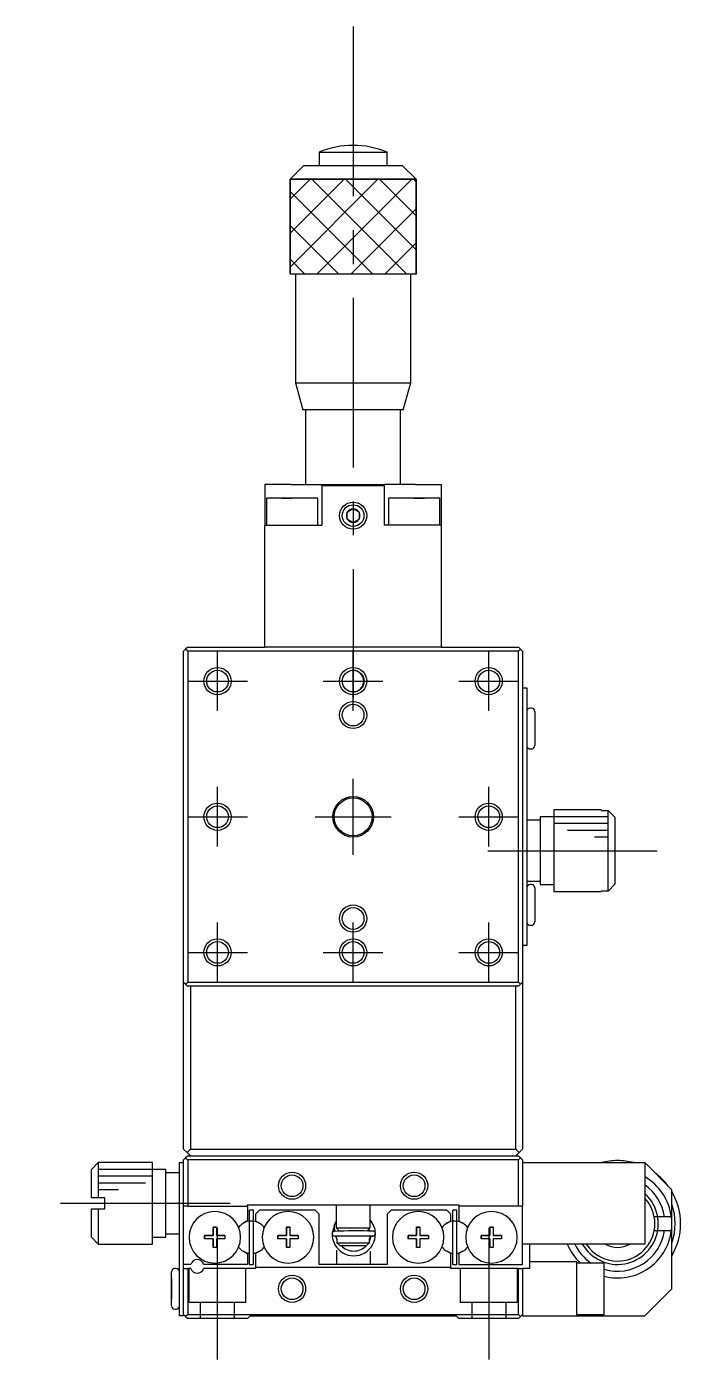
# Model space of a CAD drawing. Extents: x -81 to 365, y 18 to 340.
# Drawn here: x 105.6 to 154.1, y 34.5 to 132.7 of the extents above; entities that cross this region are included whole.
import ezdxf

# ---------------------------------------------------------------- set-up
doc = ezdxf.new("R2010")
doc.units = 0
doc.header["$LTSCALE"] = 10
doc.linetypes.add('CENTER', pattern=[2, 1.25, -0.25, 0.25, -0.25])
doc.linetypes.add('DASHED', pattern=[3.5, 2, -1.5])
doc.layers.get('0').update_dxf_attribs({"linetype": 'CONTINUOUS'})
doc.layers.add('CENTER', color=1, linetype='CENTER')

msp = doc.modelspace()

# ---------------------------------------------------------------- linework, layer by layer
at = {"color": 7, "linetype": 'CONTINUOUS'}
for p, q in [((127.21828, 123.469349), (132.21828, 123.469349)), ((127.21828, 123.469349), (127.21828, 122.469349)), ((132.21828, 122.469349), (132.21828, 123.469349)), ((126.06828, 122.469349), (125.06828, 121.469349)), ((133.36828, 122.469349), (126.06828, 122.469349)), ((134.36828, 121.469349), (133.36828, 122.469349)), ((134.36828, 121.469349), (125.06828, 121.469349)), ((125.06828, 121.469349), (125.06828, 114.469349)), ((134.36828, 114.469349), (134.36828, 121.469349)), ((134.36828, 114.469349), (125.06828, 114.469349)), ((125.46828, 114.469349), (125.06828, 114.469349)), ((133.96828, 114.469349), (125.46828, 114.469349)), ((133.96828, 114.469349), (125.46828, 114.469349)), ((125.46828, 114.469349), (125.46828, 106.469349)), ((134.36828, 114.469349), (133.96828, 114.469349)), ((133.96828, 106.469349), (133.96828, 114.469349)), ((125.46828, 106.469349), (129.71828, 106.469349)), ((125.46828, 106.469349), (126.01828, 104.469349)), ((129.71828, 106.469349), (133.96828, 106.469349)), ((133.41828, 104.469349), (133.96828, 106.469349)), ((126.21828, 104.469349), (126.01828, 104.469349)), ((133.41828, 104.469349), (126.01828, 104.469349)), ((133.21828, 104.469349), (126.21828, 104.469349)), ((126.21828, 104.469349), (126.21828, 98.969349)), ((133.41828, 104.469349), (133.21828, 104.469349)), ((133.21828, 98.969349), (133.21828, 104.469349)), ((125.11828, 98.969349), (123.21828, 98.969349)), ((123.21828, 98.969349), (123.21828, 95.969349)), ((125.11828, 98.969349), (127.41828, 98.969349)), ((127.41828, 98.969349), (132.01828, 98.969349)), ((127.41828, 98.869349), (127.41828, 98.969349)), ((127.41828, 98.869349), (127.41828, 95.969349)), ((132.01828, 98.869349), (127.41828, 98.869349)), ((132.01828, 98.969349), (132.01828, 98.869349)), ((134.31828, 98.969349), (132.01828, 98.969349)), ((132.01828, 98.869349), (132.01828, 95.969349)), ((134.31828, 98.969349), (136.21828, 98.969349)), ((136.21828, 98.969349), (136.21828, 95.969349)), ((127.118202, 97.969349), (123.31828, 97.969349)), ((123.31828, 97.969349), (123.31828, 95.969349)), ((124.472232, 97.969349), (125.226123, 97.969349)), ((127.11828, 95.969349), (127.11828, 97.969349)), ((136.118202, 97.969349), (132.31828, 97.969349)), ((132.31828, 97.969349), (132.31828, 95.969349)), ((134.226123, 97.969349), (134.972171, 97.969349)), ((136.11828, 95.969349), (136.11828, 97.969349)), ((129.26828, 96.929157), (129.304534, 96.950088)), ((129.26828, 96.887294), (129.26828, 96.929157)), ((129.26828, 96.451404), (129.26828, 96.887294)), ((129.26828, 96.409542), (129.26828, 96.451404)), ((129.304534, 96.38861), (129.26828, 96.409542)), ((129.304534, 96.950088), (129.682026, 97.168033)), ((129.682026, 96.170665), (129.304534, 96.38861)), ((129.682026, 97.168033), (129.71828, 97.188965)), ((129.71828, 97.188965), (129.754534, 97.168033)), ((129.754534, 97.168033), (130.132026, 96.950088)), ((130.132026, 96.38861), (129.754534, 96.170665)), ((130.132026, 96.950088), (130.16828, 96.929157)), ((130.16828, 96.409542), (130.132026, 96.38861)), ((130.16828, 96.929157), (130.16828, 96.887294)), ((130.16828, 96.887294), (130.16828, 96.451404)), ((130.16828, 96.451404), (130.16828, 96.409542)), ((123.21828, 86.969349), (123.21828, 95.969349)), ((123.21828, 95.969349), (127.41828, 95.969349)), ((129.71828, 96.149734), (129.682026, 96.170665)), ((129.754534, 96.170665), (129.71828, 96.149734)), ((136.21828, 95.969349), (132.01828, 95.969349)), ((136.21828, 95.969349), (136.21828, 86.969349)), ((117.36828, 86.819349), (117.21828, 86.669349)), ((117.21828, 62.269349), (117.21828, 86.669349)), ((117.51828, 86.969349), (117.36828, 86.819349)), ((117.51828, 86.669349), (117.36828, 86.819349)), ((117.51828, 86.969349), (123.21828, 86.969349)), ((141.91828, 86.669349), (117.51828, 86.669349)), ((117.51828, 86.669349), (117.51828, 62.269349)), ((136.21828, 86.969349), (123.21828, 86.969349)), ((136.21828, 86.969349), (141.91828, 86.969349)), ((142.06828, 86.819349), (141.91828, 86.969349)), ((141.91828, 86.669349), (142.06828, 86.819349)), ((141.91828, 62.269349), (141.91828, 86.669349)), ((142.21828, 86.669349), (142.06828, 86.819349)), ((142.21828, 86.669349), (142.21828, 62.269349)), ((142.21828, 83.969349), (142.51828, 83.969349)), ((142.51828, 83.969349), (142.51828, 82.969349)), ((142.51828, 82.969349), (142.51828, 81.769349)), ((142.51828, 81.769349), (142.51828, 80.169349)), ((142.86828, 82.469349), (142.76828, 82.469349)), ((143.11828, 82.219349), (143.11828, 80.969349)), ((143.11828, 80.969349), (143.11828, 79.719349)), ((142.51828, 80.169349), (142.51828, 68.769349)), ((142.76828, 79.469349), (142.86828, 79.469349)), ((144.51828, 74.969349), (144.51828, 68.969349)), ((148.01828, 74.969349), (144.51828, 74.969349)), ((144.51828, 74.969349), (144.51828, 74.469349)), ((144.51828, 74.969349), (144.51828, 68.969349)), ((148.01828, 74.969349), (144.51828, 74.969349)), ((148.01828, 74.969349), (148.01828, 74.942563)), ((148.01828, 74.969349), (148.01828, 74.942563)), ((148.01828, 74.942563), (148.51828, 74.942563)), ((148.01828, 74.942563), (148.51828, 74.942563)), ((148.51828, 68.996136), (148.51828, 74.942563)), ((148.51828, 74.942563), (149.01828, 74.437142)), ((148.51828, 68.996136), (148.51828, 74.942563)), ((148.51828, 74.942563), (149.01828, 74.437142)), ((143.51828, 74.219349), (142.51828, 74.219349)), ((143.51828, 74.469349), (143.51828, 69.469349)), ((144.51828, 74.469349), (143.51828, 74.469349)), ((143.51828, 74.469349), (143.51828, 71.969414)), ((143.51828, 74.469349), (143.51828, 74.219349)), ((144.51828, 74.469349), (143.51828, 74.469349)), ((149.01828, 74.437142), (149.01828, 69.501557)), ((149.01828, 74.437142), (149.01828, 69.501557)), ((143.51828, 71.969414), (143.51828, 69.469349)), ((142.51828, 69.719349), (143.51828, 69.719349)), ((142.86828, 69.469349), (142.76828, 69.469349)), ((143.11828, 69.219349), (143.11828, 67.969349)), ((143.51828, 69.719349), (143.51828, 69.469349)), ((143.51828, 69.469349), (144.51828, 69.469349)), ((143.51828, 69.469349), (144.51828, 69.469349)), ((144.51828, 69.469349), (144.51828, 68.969349)), ((144.51828, 68.969349), (148.01828, 68.969349)), ((144.51828, 68.969349), (148.01828, 68.969349)), ((148.01828, 68.996136), (148.01828, 68.969349)), ((148.51828, 68.996136), (148.01828, 68.996136)), ((148.01828, 68.996136), (148.01828, 68.969349)), ((148.51828, 68.996136), (148.01828, 68.996136)), ((149.01828, 69.501557), (148.51828, 68.996136)), ((149.01828, 69.501557), (148.51828, 68.996136)), ((142.51828, 68.769349), (142.51828, 67.169349)), ((143.11828, 67.969349), (143.11828, 66.719349)), ((142.51828, 67.169349), (142.51828, 65.969349)), ((142.51828, 65.969349), (142.51828, 64.969349)), ((142.76828, 66.469349), (142.86828, 66.469349)), ((142.51828, 64.969349), (142.21828, 64.969349)), ((117.21828, 62.269349), (117.36828, 62.119349)), ((117.21828, 49.969349), (117.21828, 62.269349)), ((117.36828, 62.119349), (117.51828, 62.269349)), ((117.36828, 62.119349), (117.51828, 61.969349)), ((117.51828, 62.269349), (141.91828, 62.269349)), ((141.91828, 61.969349), (117.51828, 61.969349)), ((117.71828, 61.969349), (117.71828, 49.969349)), ((141.71828, 49.969349), (141.71828, 61.969349)), ((142.06828, 62.119349), (141.91828, 62.269349)), ((141.91828, 61.969349), (142.06828, 62.119349)), ((142.06828, 62.119349), (142.21828, 62.269349)), ((142.21828, 62.269349), (142.21828, 49.969349)), ((117.46828, 49.719349), (117.21828, 49.969349)), ((117.21828, 49.169349), (117.36828, 49.319349)), ((117.21828, 45.769349), (117.21828, 49.169349)), ((117.51828, 49.469349), (117.36828, 49.319349)), ((117.36828, 49.319349), (117.51828, 49.169349)), ((117.46828, 49.719349), (117.71828, 49.969349)), ((117.71828, 49.469349), (117.46828, 49.719349)), ((117.51828, 49.469349), (141.91828, 49.469349)), ((117.51828, 49.169349), (117.51828, 45.769349)), ((141.91828, 49.169349), (117.51828, 49.169349)), ((117.71828, 49.969349), (141.71828, 49.969349)), ((141.71828, 49.969349), (141.96828, 49.719349)), ((141.96828, 49.719349), (141.71828, 49.469349)), ((141.91828, 49.469349), (142.06828, 49.319349)), ((141.91828, 49.169349), (142.06828, 49.319349)), ((141.91828, 45.769349), (141.91828, 49.169349)), ((142.21828, 49.969349), (141.96828, 49.719349)), ((142.06828, 49.319349), (142.21828, 49.169349)), ((142.21828, 49.169349), (142.21828, 45.769349)), ((110.91828, 48.969349), (110.41828, 48.469349)), ((110.41828, 46.369349), (110.41828, 48.469349)), ((110.91828, 48.969349), (110.91828, 46.369349)), ((114.91828, 48.969349), (110.91828, 48.969349)), ((114.91828, 42.969349), (114.91828, 48.969349)), ((115.91828, 48.469349), (114.91828, 48.469349)), ((115.91828, 43.469349), (115.91828, 48.469349)), ((116.91828, 48.219349), (115.91828, 48.219349)), ((116.91828, 48.969349), (117.21828, 48.969349)), ((116.91828, 47.969349), (116.91828, 48.969349)), ((142.21828, 48.969349), (151.21828, 48.969349)), ((153.21828, 46.969349), (151.21828, 48.969349)), ((151.21828, 48.969349), (151.21828, 42.969349)), ((116.91828, 40.469349), (116.91828, 47.969349)), ((110.91828, 46.369349), (110.41828, 46.369349)), ((111.41828, 46.369349), (110.91828, 46.369349)), ((111.41828, 45.569349), (111.41828, 46.369349)), ((153.21828, 44.469349), (153.21828, 46.969349)), ((110.41828, 43.469349), (110.41828, 45.569349)), ((110.41828, 45.569349), (110.91828, 45.569349)), ((110.91828, 45.569349), (110.91828, 42.969349)), ((110.91828, 45.569349), (111.41828, 45.569349)), ((117.51828, 45.769349), (117.21828, 45.769349)), ((117.21828, 41.469349), (117.21828, 45.769349)), ((117.51828, 45.769349), (121.91828, 45.769349)), ((121.91828, 45.769349), (121.91828, 45.869349)), ((121.91828, 45.869349), (128.91828, 45.869349)), ((121.91828, 45.769349), (121.91828, 44.670815)), ((122.06828, 41.469349), (122.06828, 45.469349)), ((122.36828, 45.469349), (122.06828, 45.469349)), ((122.36828, 41.469349), (122.36828, 45.469349)), ((122.36828, 44.650362), (122.36828, 45.469349)), ((122.81828, 45.469349), (122.51828, 45.169349)), ((126.91828, 45.469349), (122.81828, 45.469349)), ((127.21828, 45.169349), (126.91828, 45.469349)), ((128.46828, 45.869349), (128.46828, 44.169349)), ((128.91828, 45.869349), (130.51828, 45.869349)), ((130.51828, 45.869349), (137.51828, 45.869349)), ((130.96828, 44.169349), (130.96828, 45.869349)), ((132.51828, 45.469349), (132.21828, 45.169349)), ((136.61828, 45.469349), (132.51828, 45.469349)), ((136.91828, 45.169349), (136.61828, 45.469349)), ((137.06828, 41.469349), (137.06828, 45.469349)), ((137.36828, 45.469349), (137.06828, 45.469349)), ((137.36828, 44.650362), (137.36828, 45.469349)), ((137.36828, 41.469349), (137.36828, 45.469349)), ((137.51828, 45.869349), (137.51828, 45.769349)), ((141.91828, 45.769349), (137.51828, 45.769349)), ((137.51828, 45.769349), (137.51828, 44.670815)), ((142.21828, 45.769349), (141.91828, 45.769349)), ((142.21828, 41.469349), (142.21828, 45.769349)), ((119.39328, 44.219349), (119.64328, 44.219349)), ((119.39328, 43.594349), (119.39328, 44.219349)), ((119.39328, 44.219349), (119.39328, 43.594349)), ((119.64328, 44.219349), (119.39328, 44.219349)), ((119.64328, 44.219349), (119.64328, 43.594349)), ((121.91828, 44.670815), (121.62303, 44.500353)), ((122.36828, 44.650362), (122.36828, 44.719349)), ((122.36828, 44.650362), (122.36828, 44.719349)), ((122.36828, 42.219349), (122.36828, 44.719349)), ((122.36828, 44.650362), (122.36828, 44.719349)), ((122.36828, 44.650362), (122.36828, 44.719349)), ((122.51828, 45.169349), (122.51828, 44.670815)), ((122.51828, 44.670815), (122.81353, 44.500353)), ((124.79328, 44.219349), (125.04328, 44.219349)), ((124.79328, 43.594349), (124.79328, 44.219349)), ((124.79328, 44.219349), (124.79328, 43.594349)), ((125.04328, 44.219349), (124.79328, 44.219349)), ((125.04328, 44.219349), (125.04328, 43.594349)), ((127.21828, 41.469349), (127.21828, 45.169349)), ((128.358322, 44.454194), (128.169545, 43.764538)), ((128.313958, 44.257061), (128.312453, 44.223719)), ((128.312453, 44.223719), (128.312613, 44.190344)), ((128.317125, 44.290288), (128.313958, 44.257061)), ((128.321946, 44.323318), (128.317125, 44.290288)), ((128.328409, 44.35607), (128.321946, 44.323318)), ((128.336499, 44.388464), (128.328409, 44.35607)), ((128.346197, 44.42042), (128.336499, 44.388464)), ((128.357479, 44.451859), (128.346197, 44.42042)), ((128.370318, 44.482704), (128.357479, 44.451859)), ((128.426422, 44.569395), (128.358322, 44.454194)), ((128.384682, 44.512878), (128.370318, 44.482704)), ((128.400535, 44.542305), (128.384682, 44.512878)), ((128.416892, 44.569426), (128.400535, 44.542305)), ((128.416615, 44.568481), (128.416803, 44.569267)), ((128.416803, 44.569267), (128.417292, 44.569862)), ((128.417292, 44.569862), (128.41808, 44.570265)), ((128.41808, 44.570265), (128.419167, 44.570474)), ((128.419167, 44.570474), (128.42055, 44.570491)), ((128.42055, 44.570491), (128.422226, 44.570314)), ((128.422226, 44.570314), (128.424192, 44.569944)), ((128.423169, 44.573411), (128.468256, 44.561819)), ((128.424192, 44.569944), (128.426444, 44.569382)), ((128.468261, 44.630576), (128.426422, 44.569395)), ((128.426444, 44.569382), (128.429992, 44.5683)), ((128.429992, 44.5683), (128.434056, 44.566862)), ((128.434056, 44.566862), (128.438621, 44.565073)), ((128.438621, 44.565073), (128.443669, 44.562941)), ((128.443669, 44.562941), (128.449181, 44.560474)), ((128.449181, 44.560474), (128.455136, 44.557681)), ((128.455136, 44.557681), (128.46151, 44.554573)), ((128.46151, 44.554573), (128.46828, 44.551162)), ((132.21828, 45.169349), (132.21828, 41.469349)), ((134.39328, 44.219349), (134.64328, 44.219349)), ((134.39328, 43.594349), (134.39328, 44.219349)), ((134.39328, 44.219349), (134.39328, 43.594349)), ((134.64328, 44.219349), (134.39328, 44.219349)), ((134.64328, 44.219349), (134.64328, 43.594349)), ((136.62303, 44.500353), (136.91828, 44.670815)), ((136.91828, 44.670815), (136.91828, 45.169349)), ((137.36828, 44.650362), (137.36828, 44.719349)), ((137.36828, 44.650362), (137.36828, 44.719349)), ((137.36828, 42.219349), (137.36828, 44.719349)), ((137.36828, 44.650362), (137.36828, 44.719349)), ((137.36828, 44.650362), (137.36828, 44.719349)), ((137.51828, 44.670815), (137.81353, 44.500353)), ((139.79328, 44.219349), (140.04328, 44.219349)), ((139.79328, 43.594349), (139.79328, 44.219349)), ((139.79328, 44.219349), (139.79328, 43.594349)), ((140.04328, 44.219349), (139.79328, 44.219349)), ((140.04328, 44.219349), (140.04328, 43.594349)), ((152.17632, 44.969349), (151.922443, 44.969349)), ((152.682382, 44.969349), (152.17632, 44.969349)), ((153.186907, 44.969349), (152.17632, 44.969349)), ((153.186907, 44.969349), (152.682382, 44.969349)), ((153.21828, 39.669349), (153.21828, 44.469349)), ((110.41828, 43.469349), (110.91828, 42.969349)), ((114.91828, 43.469349), (115.91828, 43.469349)), ((115.91828, 43.719349), (116.91828, 43.719349)), ((118.76828, 43.594349), (119.39328, 43.594349)), ((118.76828, 43.344349), (118.76828, 43.594349)), ((119.39328, 43.594349), (118.76828, 43.594349)), ((118.76828, 43.594349), (118.76828, 43.344349)), ((119.39328, 43.344349), (118.76828, 43.344349)), ((119.39328, 42.719349), (119.39328, 43.344349)), ((119.39328, 43.344349), (119.39328, 42.719349)), ((119.64328, 43.594349), (120.26828, 43.594349)), ((120.26828, 43.594349), (119.64328, 43.594349)), ((119.64328, 43.344349), (119.64328, 42.719349)), ((120.26828, 43.344349), (119.64328, 43.344349)), ((120.26828, 43.594349), (120.26828, 43.344349)), ((124.16828, 43.594349), (124.79328, 43.594349)), ((124.16828, 43.344349), (124.16828, 43.594349)), ((124.79328, 43.594349), (124.16828, 43.594349)), ((124.16828, 43.594349), (124.16828, 43.344349)), ((124.79328, 43.344349), (124.16828, 43.344349)), ((124.79328, 42.719349), (124.79328, 43.344349)), ((124.79328, 43.344349), (124.79328, 42.719349)), ((125.04328, 43.594349), (125.66828, 43.594349)), ((125.66828, 43.594349), (125.04328, 43.594349)), ((125.04328, 43.344349), (125.04328, 42.719349)), ((125.66828, 43.344349), (125.04328, 43.344349)), ((125.66828, 43.594349), (125.66828, 43.344349)), ((128.204719, 43.845909), (128.167951, 43.749104)), ((128.167951, 43.749104), (128.191283, 43.649928)), ((128.191283, 43.649928), (128.264835, 43.58076)), ((128.287728, 43.904789), (128.204719, 43.845909)), ((128.264835, 43.58076), (128.388032, 43.556384)), ((128.312613, 44.190344), (128.314439, 44.157018)), ((128.314439, 44.157018), (128.317924, 44.123822)), ((128.317924, 44.123822), (128.323061, 44.090839)), ((128.323061, 44.090839), (128.329838, 44.058149)), ((128.329838, 44.058149), (128.338237, 44.025832)), ((128.338237, 44.025832), (128.348239, 43.993968)), ((128.348239, 43.993968), (128.359818, 43.962635)), ((128.359818, 43.962635), (128.372948, 43.931911)), ((128.372948, 43.931911), (128.379081, 43.918867)), ((128.377769, 43.56773), (131.157424, 43.56773)), ((128.388032, 43.556384), (128.468045, 43.552638)), ((128.46828, 44.169349), (130.96828, 44.169349)), ((128.46828, 44.169349), (128.708008, 43.929621)), ((128.472119, 43.573188), (128.46828, 43.569349)), ((128.46828, 43.569349), (129.71828, 43.569349)), ((128.46828, 43.569349), (128.46828, 43.369349)), ((128.46828, 43.369349), (128.51828, 43.369349)), ((128.51828, 43.369349), (128.51828, 43.069349)), ((129.71828, 43.569349), (130.96828, 43.569349)), ((130.73025, 43.931319), (130.96828, 44.169349)), ((130.857435, 44.058496), (130.871358, 43.928728)), ((130.872982, 44.07393), (130.938694, 43.927293)), ((130.91828, 43.069349), (130.91828, 43.369349)), ((130.91828, 43.369349), (130.96828, 43.369349)), ((130.91828, 43.297249), (130.931059, 43.289623)), ((130.924995, 43.232634), (130.91828, 43.239349)), ((130.972242, 43.370983), (130.918514, 43.216996)), ((130.918551, 43.246678), (130.930835, 43.246973)), ((130.931059, 43.289623), (130.944418, 43.283457)), ((130.96828, 43.569349), (130.961151, 43.576478)), ((130.96828, 43.369349), (130.96828, 43.569349)), ((130.968409, 43.433057), (130.992101, 43.452791)), ((130.968443, 43.549515), (131.078713, 43.553084)), ((131.00842, 43.550649), (130.972242, 43.370983)), ((131.078713, 43.553084), (131.182391, 43.558954)), ((131.182391, 43.558954), (131.281547, 43.586895)), ((131.314947, 43.863312), (131.223357, 43.911357)), ((131.281547, 43.586895), (131.351784, 43.665176)), ((131.364651, 43.769982), (131.314947, 43.863312)), ((131.351784, 43.665176), (131.364651, 43.769982)), ((133.76828, 43.594349), (134.39328, 43.594349)), ((133.76828, 43.344349), (133.76828, 43.594349)), ((134.39328, 43.594349), (133.76828, 43.594349)), ((133.76828, 43.594349), (133.76828, 43.344349)), ((134.39328, 43.344349), (133.76828, 43.344349)), ((134.39328, 42.719349), (134.39328, 43.344349)), ((134.39328, 43.344349), (134.39328, 42.719349)), ((134.64328, 43.594349), (135.26828, 43.594349)), ((135.26828, 43.594349), (134.64328, 43.594349)), ((134.64328, 43.344349), (134.64328, 42.719349)), ((135.26828, 43.344349), (134.64328, 43.344349)), ((135.26828, 43.594349), (135.26828, 43.344349)), ((139.16828, 43.594349), (139.79328, 43.594349)), ((139.16828, 43.344349), (139.16828, 43.594349)), ((139.79328, 43.594349), (139.16828, 43.594349)), ((139.16828, 43.594349), (139.16828, 43.344349)), ((139.79328, 43.344349), (139.16828, 43.344349)), ((139.79328, 42.719349), (139.79328, 43.344349)), ((139.79328, 43.344349), (139.79328, 42.719349)), ((140.04328, 43.594349), (140.66828, 43.594349)), ((140.66828, 43.594349), (140.04328, 43.594349)), ((140.04328, 43.344349), (140.04328, 42.719349)), ((140.66828, 43.344349), (140.04328, 43.344349)), ((140.66828, 43.594349), (140.66828, 43.344349)), ((151.922443, 43.969349), (152.17632, 43.969349)), ((152.17632, 43.969349), (152.682382, 43.969349)), ((152.682382, 43.969349), (153.186907, 43.969349)), ((110.91828, 42.969349), (114.91828, 42.969349)), ((119.64328, 42.719349), (119.39328, 42.719349)), ((121.62303, 42.438346), (121.91828, 42.267883)), ((121.91828, 42.267883), (121.91828, 41.469349)), ((122.36828, 42.219349), (122.36828, 42.288337)), ((122.36828, 42.219349), (122.36828, 42.288337)), ((122.36828, 42.219349), (122.36828, 42.288337)), ((122.36828, 42.219349), (122.36828, 42.288337)), ((122.36828, 42.219349), (122.36828, 42.288337)), ((122.36828, 42.219349), (122.36828, 42.288337)), ((122.36828, 42.219349), (122.36828, 42.288337)), ((122.36828, 41.469349), (122.36828, 42.288337)), ((122.36828, 42.219349), (122.36828, 42.288337)), ((122.36828, 42.219349), (122.36828, 42.288337)), ((122.36828, 42.219349), (122.36828, 42.288337)), ((122.36828, 42.219349), (122.36828, 42.288337)), ((122.36828, 42.219349), (122.36828, 42.288337)), ((122.36828, 42.219349), (122.36828, 42.288337)), ((122.81353, 42.438346), (122.51828, 42.267883)), ((122.51828, 42.267883), (122.51828, 41.269349)), ((125.04328, 42.719349), (124.79328, 42.719349)), ((128.48828, 42.523583), (128.48828, 41.469349)), ((128.51828, 43.069349), (130.91828, 43.069349)), ((128.51828, 43.069349), (128.72833, 42.869349)), ((128.72833, 42.869349), (130.708229, 42.869349)), ((130.708229, 42.869349), (130.91828, 43.069349)), ((130.98828, 41.469349), (130.98828, 42.454563)), ((134.64328, 42.719349), (134.39328, 42.719349)), ((136.91828, 42.267883), (136.62303, 42.438346)), ((136.91828, 41.269349), (136.91828, 42.267883)), ((137.36828, 42.219349), (137.36828, 42.288337)), ((137.36828, 42.219349), (137.36828, 42.288337)), ((137.36828, 42.219349), (137.36828, 42.288337)), ((137.36828, 42.219349), (137.36828, 42.288337)), ((137.36828, 42.219349), (137.36828, 42.288337)), ((137.36828, 42.219349), (137.36828, 42.288337)), ((137.36828, 42.219349), (137.36828, 42.288337)), ((137.36828, 41.469349), (137.36828, 42.288337)), ((137.36828, 42.219349), (137.36828, 42.288337)), ((137.36828, 42.219349), (137.36828, 42.288337)), ((137.36828, 42.219349), (137.36828, 42.288337)), ((137.36828, 42.219349), (137.36828, 42.288337)), ((137.36828, 42.219349), (137.36828, 42.288337)), ((137.36828, 42.219349), (137.36828, 42.288337)), ((137.81353, 42.438346), (137.51828, 42.267883)), ((137.51828, 42.267883), (137.51828, 41.469349)), ((140.04328, 42.719349), (139.79328, 42.719349)), ((151.21828, 42.969349), (142.21828, 42.969349)), ((142.71828, 42.969349), (142.71828, 41.669349)), ((117.21828, 41.169349), (117.21828, 41.469349)), ((117.74131, 41.469349), (117.21828, 41.469349)), ((121.91828, 41.469349), (118.695249, 41.469349)), ((122.06828, 41.469349), (122.36828, 41.469349)), ((122.51828, 41.269349), (122.51828, 41.169349)), ((122.51828, 41.269349), (136.91828, 41.269349)), ((132.21828, 41.469349), (127.21828, 41.469349)), ((136.91828, 41.169349), (136.91828, 41.269349)), ((137.06828, 41.469349), (137.36828, 41.469349)), ((137.51828, 41.469349), (142.21828, 41.469349)), ((146.21828, 41.669349), (142.71828, 41.669349)), ((142.71828, 41.669349), (142.71828, 41.169349)), ((146.21828, 37.669349), (146.21828, 41.669349)), ((148.21828, 41.569349), (146.21828, 41.569349)), ((148.21828, 37.769349), (148.21828, 41.569349)), ((116.31828, 38.419349), (116.31828, 40.919349)), ((116.31828, 39.794349), (116.31828, 40.919349)), ((116.31828, 40.419349), (116.31828, 39.794349)), ((116.31828, 39.794349), (116.31828, 40.419349)), ((116.66828, 41.169349), (116.56828, 41.169349)), ((116.91828, 38.869349), (116.91828, 40.469349)), ((117.21828, 37.769349), (117.21828, 41.169349)), ((117.21828, 41.169349), (117.51828, 41.169349)), ((117.51828, 41.169349), (117.51828, 37.769349)), ((117.74131, 41.169349), (117.51828, 41.169349)), ((122.51828, 41.169349), (118.695249, 41.169349)), ((141.91828, 41.169349), (136.91828, 41.169349)), ((141.91828, 37.769349), (141.91828, 41.169349)), ((141.91828, 41.169349), (142.21828, 41.169349)), ((142.71828, 41.169349), (142.21828, 41.169349)), ((142.21828, 41.169349), (142.21828, 37.769349)), ((116.31828, 39.544349), (116.31828, 39.794349)), ((116.31828, 39.794349), (116.31828, 39.544349)), ((116.31828, 39.544349), (116.31828, 39.794349)), ((116.31828, 38.419349), (116.31828, 39.544349)), ((116.31828, 38.919349), (116.31828, 39.544349)), ((116.31828, 39.544349), (116.31828, 38.919349)), ((151.21828, 37.669349), (153.21828, 39.669349)), ((116.91828, 38.669349), (116.91828, 38.869349)), ((116.91828, 37.669349), (116.91828, 38.669349)), ((116.56828, 38.169349), (116.66828, 38.169349)), ((117.21828, 37.669349), (116.91828, 37.669349)), ((117.21828, 37.769349), (117.21828, 37.669349)), ((117.36828, 37.619349), (117.21828, 37.769349)), ((117.51828, 37.769349), (117.36828, 37.619349)), ((117.36828, 37.619349), (117.51828, 37.469349)), ((117.51828, 37.769349), (141.91828, 37.769349)), ((121.91828, 37.469349), (117.51828, 37.469349)), ((121.91828, 37.469349), (122.11828, 37.669349)), ((122.11828, 37.669349), (137.31828, 37.669349)), ((137.31828, 37.669349), (137.51828, 37.469349)), ((141.91828, 37.469349), (137.51828, 37.469349)), ((142.06828, 37.619349), (141.91828, 37.769349)), ((141.91828, 37.469349), (142.06828, 37.619349)), ((142.21828, 37.769349), (142.06828, 37.619349)), ((142.21828, 37.769349), (142.21828, 37.669349)), ((142.21828, 37.669349), (146.21828, 37.669349)), ((146.21828, 37.769349), (148.21828, 37.769349)), ((146.21828, 37.669349), (151.21828, 37.669349))]:
    msp.add_line(p, q, dxfattribs=at)
at = {"color": 3, "linetype": 'CONTINUOUS'}
for p, q in [((125.06828, 119.992211), (126.545419, 121.469349)), ((125.06828, 117.492211), (129.045419, 121.469349)), ((125.06828, 114.992211), (131.545419, 121.469349)), ((126.668022, 121.469349), (133.668022, 114.469349)), ((127.045419, 114.469349), (134.045419, 121.469349)), ((129.168022, 121.469349), (134.36828, 116.269091)), ((131.668022, 121.469349), (134.36828, 118.769091)), ((134.168022, 121.469349), (134.36828, 121.269091)), ((125.06828, 120.569091), (131.168022, 114.469349)), ((129.545419, 114.469349), (134.36828, 119.292211)), ((125.06828, 118.069091), (128.668022, 114.469349)), ((132.045419, 114.469349), (134.36828, 116.792211)), ((125.06828, 115.569091), (126.168022, 114.469349)), ((148.51828, 74.469349), (144.51828, 74.469349)), ((148.51828, 73.969349), (144.51828, 73.969349)), ((148.51828, 73.469349), (145.51828, 73.469349)), ((148.51828, 72.969349), (147.51828, 72.969349)), ((114.91828, 48.469349), (110.91828, 48.469349)), ((114.91828, 47.969349), (110.91828, 47.969349)), ((114.41828, 47.469349), (110.91828, 47.469349)), ((112.41828, 46.969349), (110.91828, 46.969349))]:
    msp.add_line(p, q, dxfattribs=at)
at = {"color": 3, "linetype": 'DASHED'}
for p, q in [((125.06828, 114.469349), (125.06828, 121.469349)), ((125.06828, 121.469349), (134.36828, 121.469349)), ((134.36828, 121.469349), (134.36828, 114.469349)), ((134.36828, 114.469349), (125.06828, 114.469349)), ((117.61828, 38.669349), (117.61828, 41.169349)), ((121.81828, 38.669349), (121.81828, 41.169349)), ((137.61828, 41.169349), (137.61828, 38.669349)), ((141.81828, 41.169349), (141.81828, 38.669349)), ((121.81828, 38.669349), (117.61828, 38.669349)), ((118.46828, 37.469349), (118.46828, 38.669349)), ((120.96828, 37.469349), (120.96828, 38.669349)), ((141.81828, 38.669349), (137.61828, 38.669349)), ((138.46828, 38.669349), (138.46828, 37.469349)), ((140.96828, 38.669349), (140.96828, 37.469349))]:
    msp.add_line(p, q, dxfattribs=at)
at = {"color": 3, "linetype": 'CONTINUOUS'}
for centre in [(129.71828, 96.669349), (119.71828, 84.469349), (129.71828, 84.469349), (139.71828, 84.469349), (129.71828, 81.969349), (119.71828, 74.469349), (139.71828, 74.469349), (129.71828, 66.969349), (119.71828, 64.469349), (129.71828, 64.469349), (139.71828, 64.469349), (125.21828, 47.269349), (134.21828, 47.269349), (125.21828, 39.669349), (134.21828, 39.669349)]:
    msp.add_circle(centre, 1, dxfattribs=at)
at = {"color": 7, "linetype": 'CONTINUOUS'}
for centre, radius in [((129.71828, 96.669349), 0.8), ((119.71828, 84.469349), 0.8), ((129.71828, 84.469349), 0.8), ((139.71828, 84.469349), 0.8), ((129.71828, 81.969349), 0.8), ((129.71828, 74.469349), 1.5), ((129.71828, 74.469349), 1.4), ((119.71828, 74.469349), 0.8), ((139.71828, 74.469349), 0.8), ((129.71828, 66.969349), 0.8), ((119.71828, 64.469349), 0.8), ((129.71828, 64.469349), 0.8), ((139.71828, 64.469349), 0.8), ((125.21828, 47.269349), 0.8), ((134.21828, 47.269349), 0.8), ((125.21828, 39.669349), 0.8), ((134.21828, 39.669349), 0.8)]:
    msp.add_circle(centre, radius, dxfattribs=at)
for centre, radius, start, end in [((129.71828, 117.469349), 6.5, 90, 112.619865), ((129.71828, 117.469349), 6.5, 67.380135, 90), ((129.71828, 96.669349), 0.5, 154.158067, 205.841933), ((129.71828, 96.669349), 0.5, 94.158067, 145.841933), ((129.71828, 96.669349), 0.5, 214.158067, 265.841933), ((129.71828, 96.669349), 0.5, 34.158067, 85.841933), ((129.71828, 96.669349), 0.5, 274.158067, 325.841933), ((129.71828, 96.669349), 0.5, 334.158067, 25.841933), ((129.69828, 84.469349), 0.8, 0, 89.283783), ((129.69828, 84.469349), 0.8, 270.716217, 0), ((142.76828, 82.219349), 0.25, 90, 180), ((142.86828, 82.219349), 0.25, 0, 90), ((142.76828, 79.719349), 0.25, 180, 270), ((142.86828, 79.719349), 0.25, 270, 0), ((142.76828, 69.219349), 0.25, 90, 180), ((142.86828, 69.219349), 0.25, 0, 90), ((142.76828, 66.719349), 0.25, 180, 270), ((142.86828, 66.719349), 0.25, 270, 0), ((149.21828, 44.469349), 4.65, 90, 104.592551), ((149.21828, 44.469349), 4.65, 75.407449, 90), ((149.21828, 44.469349), 4.65, 36.275393, 53.724607), ((149.21828, 44.469349), 4, 7.180756, 60), ((149.21828, 44.469349), 3.5, 8.213211, 55.150095), ((149.21828, 44.469349), 3, 9.594068, 48.189685), ((149.21828, 44.469349), 2.75, 10.475682, 43.341758), ((149.21828, 44.469349), 4.65, 329.340738, 30.659262), ((119.51828, 43.469349), 1.9, 0, 270), ((124.91828, 43.469349), 1.9, 0, 270), ((134.51828, 43.469349), 1.9, 0, 270), ((139.91828, 43.469349), 1.9, 0, 270), ((149.21828, 44.469349), 4.25, 340.250077, 19.749923), ((122.31042, 43.378349), 1.32, 135.034999, 141.739912), ((122.218279, 43.469349), 1.1905, 135.357054, 142.456922), ((122.21828, 43.469349), 1.1905, 120, 135), ((122.218279, 43.469349), 1.1905, 97.238411, 120), ((122.218279, 43.469349), 1.1905, 59.999958, 97.238411), ((122.21828, 43.469349), 1.1905, 45, 60), ((122.12614, 43.378349), 1.32, 38.260088, 44.965001), ((122.218279, 43.469349), 1.1905, 37.542976, 44.643568), ((129.775326, 43.709003), 1.591473, 1.97534, 41.422501), ((137.31042, 43.378349), 1.32, 135.034999, 141.739912), ((137.218279, 43.469349), 1.1905, 134.999966, 142.456922), ((137.21828, 43.469349), 1.1905, 120, 135), ((137.218279, 43.469349), 1.1905, 97.238411, 120), ((137.218279, 43.469349), 1.1905, 59.999958, 97.238411), ((137.21828, 43.469349), 1.1905, 45, 60), ((137.12614, 43.378349), 1.32, 38.260088, 44.965001), ((137.218279, 43.469349), 1.1905, 37.542976, 44.643568), ((149.21828, 44.469349), 3, 350.405932, 9.594068), ((149.21828, 44.469349), 4, 352.819244, 7.180756), ((119.51828, 43.469349), 1.9, 270, 0), ((124.91828, 43.469349), 1.9, 270, 0), ((129.767638, 43.703114), 1.599335, 179.436236, 0.629192), ((129.836716, 7.626807), 36.311036, 87.81146429, 92.44491555), ((134.51828, 43.469349), 1.9, 270, 0), ((139.91828, 43.469349), 1.9, 270, 0), ((149.21828, 44.469349), 3, 210, 350.405932), ((149.21828, 44.469349), 4, 255.522488, 352.819244), ((149.21828, 44.469349), 3.5, 253.39845, 351.786789), ((149.21828, 44.469349), 2.75, 270, 349.524318), ((122.31042, 43.560349), 1.32, 218.260088, 224.965001), ((122.218279, 43.469349), 1.1905, 217.543078, 225.000034), ((122.21828, 43.469349), 1.1905, 225, 240), ((122.218279, 43.469349), 1.1905, 240.000042, 262.761629), ((122.218279, 43.469349), 1.1905, 277.238411, 300), ((122.21828, 43.469349), 1.1905, 300, 315), ((122.218279, 43.469349), 1.1905, 315.000034, 322.457024), ((122.12614, 43.560349), 1.32, 315.034999, 321.739912), ((129.766035, 43.703088), 1.250326, 221.833987, 318.168466), ((137.31042, 43.560349), 1.32, 218.260088, 224.965001), ((137.218279, 43.469349), 1.1905, 217.543078, 224.642946), ((137.21828, 43.469349), 1.1905, 225, 240), ((137.218279, 43.469349), 1.1905, 240.000042, 262.761643), ((137.218279, 43.469349), 1.1905, 277.238411, 300.000042), ((137.21828, 43.469349), 1.1905, 300, 315), ((137.218279, 43.469349), 1.1905, 315.000034, 322.457024), ((137.12614, 43.560349), 1.32, 315.034999, 321.739912), ((149.21828, 44.469349), 4, 202.024313, 226.468848), ((149.21828, 44.469349), 3.5, 205.376934, 235.952268), ((149.21828, 44.469349), 2.75, 213.055731, 270), ((149.21828, 44.469349), 1.75, 238.997281, 301.002719), ((118.21828, 41.319349), 0.5, 17.457603, 162.542397), ((116.56828, 40.919349), 0.25, 90, 180), ((116.66828, 40.919349), 0.25, 0, 90), ((118.21828, 41.319349), 0.5, 197.457603, 342.542397), ((116.56828, 38.419349), 0.25, 180, 270), ((116.66828, 38.419349), 0.25, 270, 0)]:
    msp.add_arc(centre, radius, start, end, dxfattribs=at)
at = {"color": 3, "linetype": 'CONTINUOUS'}
for radius, start, end in [(3, 9.594068, 48.189685), (2.75, 10.475682, 43.341758), (2.75, 349.524318, 10.475682), (3, 210, 350.405932), (2.75, 270, 349.524318), (2.75, 213.055731, 270)]:
    msp.add_arc((149.21828, 44.469349), radius, start, end, dxfattribs=at)
at = {"layer": 'CENTER', "color": 1, "linetype": 'CENTER'}
for p, q in [((129.71828, 132.719349), (129.71828, 83.219349)), ((119.71828, 82.269349), (119.71828, 86.669349)), ((129.71828, 82.269349), (129.71828, 86.669349)), ((139.71828, 82.269349), (139.71828, 86.669349)), ((117.51828, 84.469349), (121.91828, 84.469349)), ((127.51828, 84.469349), (131.91828, 84.469349)), ((137.51828, 84.469349), (141.91828, 84.469349)), ((119.71828, 72.269349), (119.71828, 76.669349)), ((129.71828, 71.669349), (129.71828, 77.269349)), ((139.71828, 72.269349), (139.71828, 76.669349)), ((117.51828, 74.469349), (121.91828, 74.469349)), ((126.91828, 74.469349), (132.51828, 74.469349)), ((137.51828, 74.469349), (141.91828, 74.469349)), ((139.64328, 71.969349), (154.14328, 71.969349)), ((119.71828, 62.269349), (119.71828, 66.669349)), ((129.71828, 62.269349), (129.71828, 66.669349)), ((139.71828, 62.269349), (139.71828, 66.669349)), ((117.51828, 64.469349), (121.91828, 64.469349)), ((127.51828, 64.469349), (131.91828, 64.469349)), ((137.51828, 64.469349), (141.91828, 64.469349)), ((120.64328, 45.969349), (105.64328, 45.969349)), ((119.71828, 34.469349), (119.71828, 44.169349)), ((139.71828, 44.169349), (139.71828, 34.469349))]:
    msp.add_line(p, q, dxfattribs=at)

doc.saveas('drawing.dxf')
